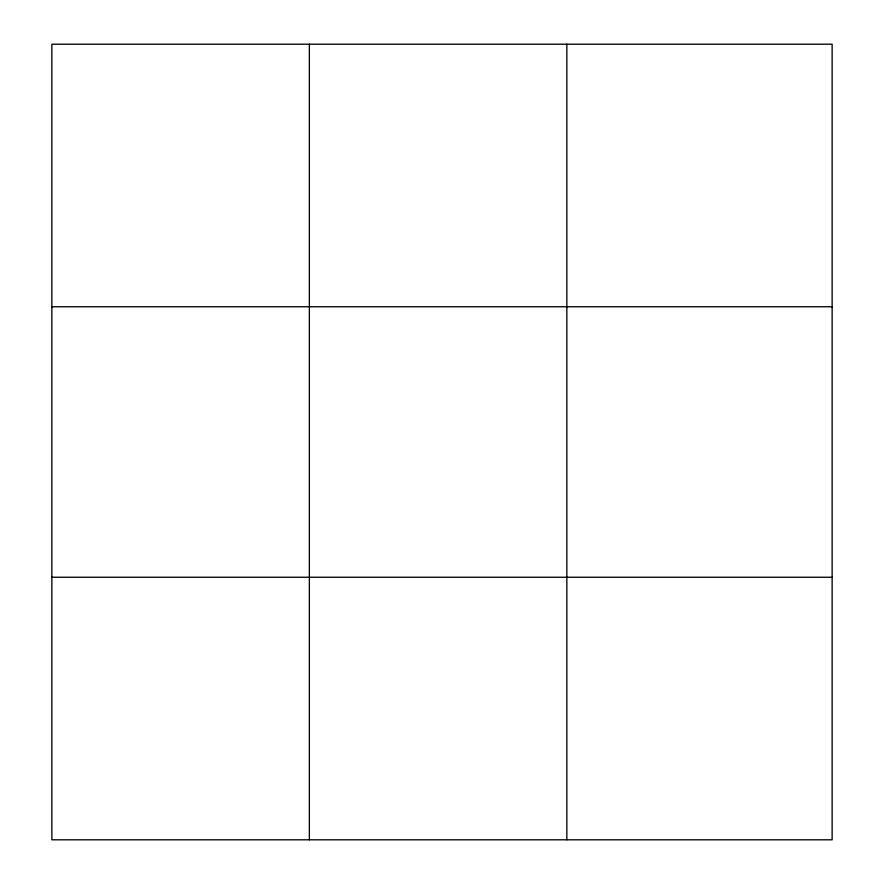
<?xml version="1.0" encoding="UTF-8"?>
<svg xmlns="http://www.w3.org/2000/svg" width="884" height="884" viewBox="0 0 884 884"><rect width="100%" height="100%" fill="white"/><g stroke="black" fill="none" stroke-linecap="round" stroke-linejoin="round"><path stroke-width="1.33" d="M309.356 839.8L309.356 44.2M566.843 839.8L566.843 44.2M832.131 577.252L832.131 839.8L51.869 839.8L51.869 44.2L832.131 44.2L832.131 577.252L51.869 577.252M51.869 306.748L832.131 306.748"/></g></svg>
